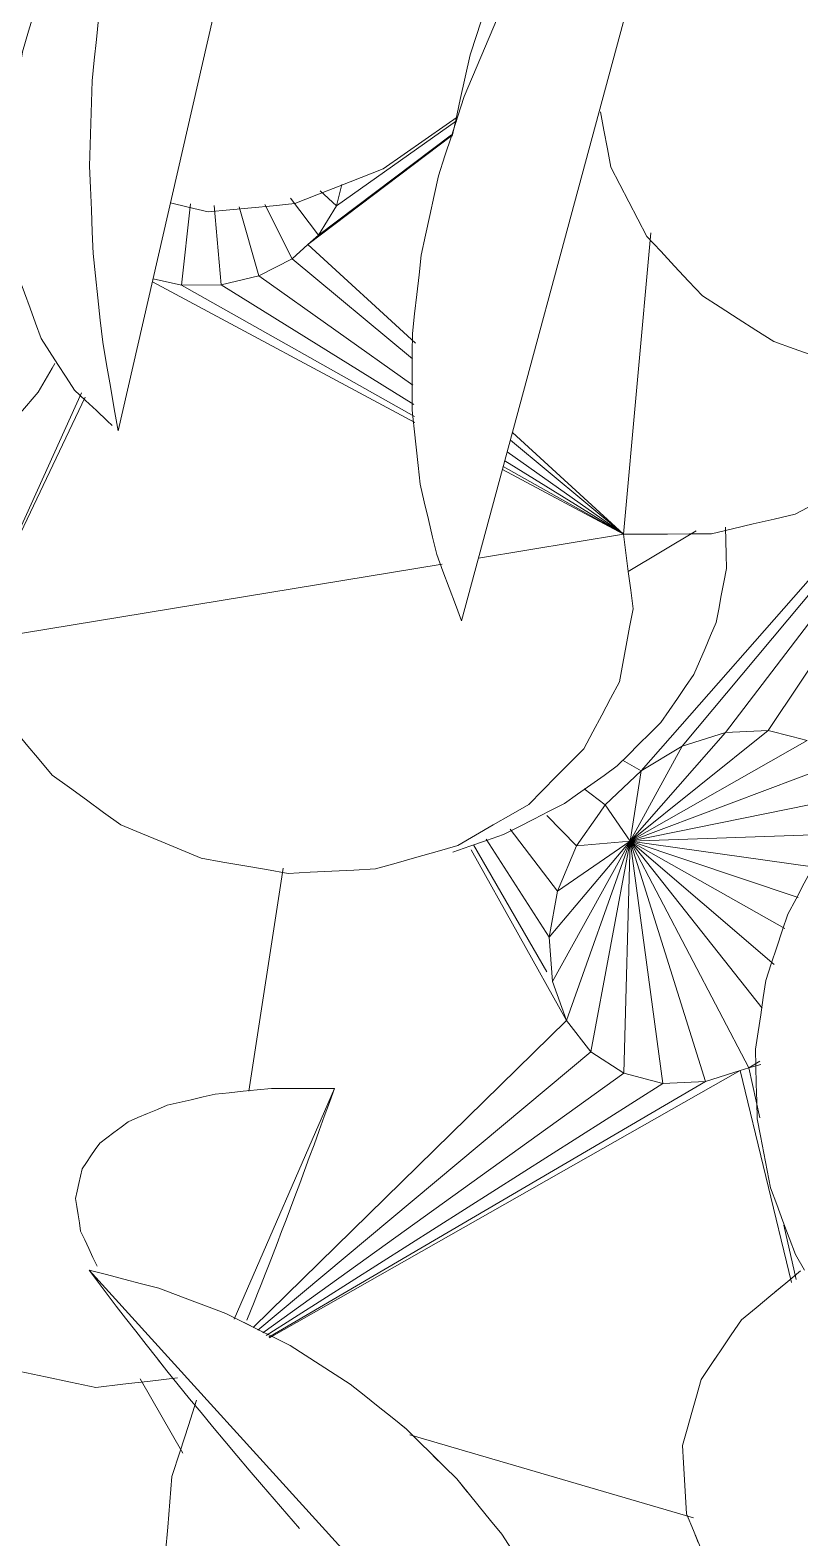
# Model space of a CAD drawing. Header units: metres. Extents: x -18.34 to -13.25, y -25.49 to -16.26.
# Drawn here: x -14.8278 to -14.7853, y -21.2682 to -21.1851 of the extents above; entities that cross this region are included whole.
import ezdxf

# ---------------------------------------------------------------- set-up
doc = ezdxf.new("R2010")
doc.units = ezdxf.units.M
doc.layers.add('Importações nas famílias', color=7, linetype='Continuous', lineweight=5)
doc.layers.add('Vegetação', color=7, linetype='Continuous', lineweight=5)

# ---------------------------------------------------------------- blocks, each defined once
blk = doc.blocks.new('Planta_pergolado_12200 - plantas pergolado_skp_Component_12-V1604-Pavimento 02 - Executivo')
at = {"layer": 'Importações nas famílias', "color": 9}
blk.add_line((0.095002, 0.252293), (0.09253, 0.249045), dxfattribs=at)
at = {"layer": 'Importações nas famílias', "color": 9, "flags": 128}
for points in [[(0.109183, 0.257234), (0.10958, 0.258068), (0.109976, 0.258902), (0.110373, 0.259735)], [(0.107256, 0.254281), (0.107738, 0.255019), (0.10822, 0.255758), (0.108702, 0.256496), (0.109183, 0.257234)], [(0.105032, 0.251779), (0.105588, 0.252405), (0.106144, 0.25303), (0.1067, 0.253656), (0.107256, 0.254281)], [(0.102565, 0.249787), (0.103182, 0.250285), (0.103799, 0.250783), (0.104415, 0.251281), (0.105032, 0.251779)], [(0.099911, 0.248351), (0.100574, 0.24871), (0.101238, 0.249069), (0.101901, 0.249428), (0.102565, 0.249787)], [(0.097133, 0.247505), (0.097827, 0.247716), (0.098522, 0.247928), (0.099216, 0.248139), (0.099911, 0.248351)], [(0.092187, 0.247551), (0.092881, 0.247458), (0.093589, 0.247363), (0.094296, 0.247269)], [(0.094296, 0.247269), (0.095005, 0.247328), (0.095714, 0.247387), (0.096423, 0.247446), (0.097133, 0.247505)]]:
    blk.add_lwpolyline(points, dxfattribs=at)
blk = doc.blocks.new('Planta_pergolado_12200 - plantas pergolado_skp_Component_16-V3564-Pavimento 02 - Executivo')
blk.add_blockref('Planta_pergolado_12200 - plantas pergolado_skp_Component_12-V1604-Pavimento 02 - Executivo', (0, 0))
blk = doc.blocks.new('Planta_pergolado_12200 - plantas pergolado_skp_Component_12-V2638-Pavimento 02 - Executivo')
at = {"layer": 'Importações nas famílias', "color": 9}
blk.add_line((0.133833, 0.276069), (0.161211, 0.245182), dxfattribs=at)
at = {"layer": 'Importações nas famílias', "color": 9, "flags": 128}
for points in [[(0.136093, 0.273944), (0.135528, 0.274475), (0.134963, 0.275006), (0.134398, 0.275538), (0.133833, 0.276069)], [(0.133833, 0.276069), (0.133968, 0.275151), (0.134103, 0.274234), (0.134239, 0.273316), (0.134374, 0.272398)], [(0.138559, 0.271524), (0.137942, 0.272129), (0.137326, 0.272734), (0.13671, 0.273339), (0.136093, 0.273944)], [(0.134374, 0.272398), (0.134604, 0.271501), (0.134834, 0.270604), (0.135064, 0.269706), (0.135294, 0.268809)], [(0.141171, 0.268867), (0.140518, 0.269532), (0.139865, 0.270196), (0.139212, 0.27086), (0.138559, 0.271524)], [(0.135294, 0.268809), (0.135616, 0.267942), (0.135938, 0.267075), (0.13626, 0.266208), (0.136582, 0.265341)], [(0.14387, 0.266036), (0.143195, 0.266744), (0.142521, 0.267451), (0.141846, 0.268159), (0.141171, 0.268867)], [(0.145911, 0.26383), (0.145231, 0.264565), (0.14455, 0.265301), (0.14387, 0.266036)], [(0.136582, 0.265341), (0.136993, 0.264514), (0.137403, 0.263687), (0.137814, 0.26286), (0.138224, 0.262033)], [(0.149271, 0.260115), (0.148601, 0.26086), (0.147931, 0.261605), (0.147261, 0.26235)], [(0.138224, 0.262033), (0.138719, 0.261255), (0.139214, 0.260477), (0.139708, 0.259699), (0.140203, 0.258922)], [(0.151847, 0.257166), (0.151203, 0.257903), (0.150559, 0.258641), (0.149915, 0.259378), (0.149271, 0.260115)], [(0.140203, 0.258922), (0.140776, 0.258201), (0.141349, 0.257481), (0.141922, 0.256761), (0.142495, 0.256041)], [(0.154258, 0.254316), (0.153656, 0.255029), (0.153053, 0.255741), (0.15245, 0.256454), (0.151847, 0.257166)], [(0.142495, 0.256041), (0.143141, 0.255387), (0.143786, 0.254732), (0.144431, 0.254078), (0.145076, 0.253424)], [(0.156449, 0.251633), (0.155901, 0.252303), (0.155354, 0.252974), (0.154806, 0.253645), (0.154258, 0.254316)], [(0.145076, 0.253424), (0.145786, 0.252842), (0.146497, 0.252261), (0.147207, 0.25168), (0.147917, 0.251099)], [(0.158366, 0.249178), (0.157887, 0.249792), (0.157407, 0.250406), (0.156928, 0.251019), (0.156449, 0.251633)], [(0.147917, 0.251099), (0.148684, 0.250597), (0.149452, 0.250095), (0.150219, 0.249593), (0.150986, 0.249091)], [(0.150986, 0.249091), (0.151802, 0.248675), (0.152618, 0.248258), (0.153433, 0.247841), (0.154249, 0.247425)], [(0.159966, 0.247011), (0.159566, 0.247553), (0.159166, 0.248095), (0.158766, 0.248637), (0.158366, 0.249178)], [(0.154249, 0.247425), (0.155105, 0.247098), (0.15596, 0.246771), (0.156815, 0.246444), (0.15767, 0.246117)], [(0.161211, 0.245182), (0.1609, 0.245639), (0.160589, 0.246097), (0.160278, 0.246554), (0.159966, 0.247011)], [(0.15767, 0.246117), (0.158556, 0.245883), (0.159441, 0.245649), (0.160326, 0.245416), (0.161211, 0.245182)]]:
    blk.add_lwpolyline(points, dxfattribs=at)
blk = doc.blocks.new('Planta_pergolado_12200 - plantas pergolado_skp_Component_12-V1620-Pavimento 02 - Executivo')
at = {"layer": 'Importações nas famílias', "color": 9}
blk.add_line((0.119813, 0.239573), (0.155026, 0.233805), dxfattribs=at)
at = {"layer": 'Importações nas famílias', "color": 9, "flags": 128}
for points in [[(0.120571, 0.239679), (0.120381, 0.239652), (0.120192, 0.239626), (0.120002, 0.239599), (0.119813, 0.239573)], [(0.119813, 0.239573), (0.120367, 0.238967), (0.120921, 0.238361), (0.121476, 0.237755), (0.12203, 0.237149)], [(0.12191, 0.239656), (0.121575, 0.239662), (0.121241, 0.239668), (0.120906, 0.239673), (0.120571, 0.239679)], [(0.1238, 0.239505), (0.123327, 0.239543), (0.122855, 0.239581), (0.122383, 0.239618), (0.12191, 0.239656)], [(0.126194, 0.239228), (0.125596, 0.239297), (0.124997, 0.239366), (0.124398, 0.239436), (0.1238, 0.239505)], [(0.129038, 0.238833), (0.128327, 0.238932), (0.127616, 0.23903), (0.126905, 0.239129), (0.126194, 0.239228)], [(0.132265, 0.238328), (0.131458, 0.238454), (0.130652, 0.23858), (0.129845, 0.238707), (0.129038, 0.238833)], [(0.135798, 0.237726), (0.134915, 0.237876), (0.134032, 0.238027), (0.133148, 0.238177), (0.132265, 0.238328)], [(0.139555, 0.23704), (0.138616, 0.237211), (0.137677, 0.237383), (0.136738, 0.237554), (0.135798, 0.237726)], [(0.12203, 0.237149), (0.122643, 0.23662), (0.123256, 0.23609), (0.123868, 0.23556), (0.124481, 0.23503)], [(0.143449, 0.236287), (0.142475, 0.236475), (0.141502, 0.236663), (0.140529, 0.236852), (0.139555, 0.23704)], [(0.147386, 0.235484), (0.146402, 0.235685), (0.145417, 0.235885), (0.144433, 0.236086), (0.143449, 0.236287)], [(0.124481, 0.23503), (0.125146, 0.234582), (0.125811, 0.234134), (0.126475, 0.233686), (0.12714, 0.233239)], [(0.151276, 0.23465), (0.150303, 0.234859), (0.149331, 0.235067), (0.148358, 0.235276), (0.147386, 0.235484)], [(0.155026, 0.233805), (0.154088, 0.234017), (0.153151, 0.234228), (0.152213, 0.234439), (0.151276, 0.23465)], [(0.151993, 0.232242), (0.152751, 0.232633), (0.153509, 0.233024), (0.154268, 0.233415), (0.155026, 0.233805)], [(0.12714, 0.233239), (0.127849, 0.232878), (0.128558, 0.232516), (0.129267, 0.232155), (0.129976, 0.231794)], [(0.129976, 0.231794), (0.130721, 0.231524), (0.131467, 0.231254), (0.132212, 0.230984), (0.132958, 0.230714)], [(0.148861, 0.231037), (0.149644, 0.231338), (0.150427, 0.23164), (0.15121, 0.231941), (0.151993, 0.232242)], [(0.145666, 0.230204), (0.146465, 0.230413), (0.147264, 0.230621), (0.148063, 0.230829), (0.148861, 0.231037)], [(0.132958, 0.230714), (0.133732, 0.230538), (0.134505, 0.230361), (0.135279, 0.230185), (0.136053, 0.230009)], [(0.136053, 0.230009), (0.136846, 0.229929), (0.137639, 0.229848), (0.138432, 0.229768), (0.139226, 0.229687)], [(0.139226, 0.229687), (0.14003, 0.229704), (0.140834, 0.22972), (0.141638, 0.229736), (0.142442, 0.229753)], [(0.142442, 0.229753), (0.143248, 0.229866), (0.144054, 0.229979), (0.14486, 0.230091), (0.145666, 0.230204)]]:
    blk.add_lwpolyline(points, dxfattribs=at)
blk = doc.blocks.new('Planta_pergolado_12200 - plantas pergolado_skp_Component_17-V3570-Pavimento 02 - Executivo')
at = {"layer": 'Importações nas famílias', "color": 9, "flags": 128}
for points in [[(0.13603, 0.24406), (0.136904, 0.244208), (0.137779, 0.244355), (0.138653, 0.244502), (0.139528, 0.244649)], [(0.139528, 0.244649), (0.140397, 0.244499), (0.141266, 0.244349), (0.142136, 0.244199), (0.143005, 0.244049)], [(0.13275, 0.242323), (0.13357, 0.242758), (0.13439, 0.243192), (0.13521, 0.243626), (0.13603, 0.24406)], [(0.143005, 0.244049), (0.14381, 0.243612), (0.144615, 0.243175), (0.145419, 0.242738), (0.146224, 0.242301)], [(0.129911, 0.239556), (0.13062, 0.240248), (0.13133, 0.24094), (0.13204, 0.241631), (0.13275, 0.242323)]]:
    blk.add_lwpolyline(points, dxfattribs=at)
blk = doc.blocks.new('Planta_pergolado_12200 - plantas pergolado_skp_Component_16-V3571-Pavimento 02 - Executivo')
for name in ['Planta_pergolado_12200 - plantas pergolado_skp_Component_12-V2638-Pavimento 02 - Executivo', 'Planta_pergolado_12200 - plantas pergolado_skp_Component_17-V3570-Pavimento 02 - Executivo', 'Planta_pergolado_12200 - plantas pergolado_skp_Component_12-V1620-Pavimento 02 - Executivo']:
    blk.add_blockref(name, (0, 0))
blk = doc.blocks.new('Planta_pergolado_12200 - plantas pergolado_skp_Component_12-V3574-Pavimento 02 - Executivo')
at = {"layer": 'Importações nas famílias', "color": 9}
for p, q in [((0.137942, 0.272129), (0.137326, 0.272734)), ((0.138559, 0.271524), (0.137986, 0.272086)), ((0.14455, 0.265301), (0.14387, 0.266036)), ((0.136582, 0.265341), (0.136993, 0.264514)), ((0.140042, 0.259175), (0.140203, 0.258922)), ((0.142495, 0.256041), (0.143094, 0.255434)), ((0.145076, 0.253424), (0.145786, 0.252842)), ((0.147917, 0.251099), (0.148516, 0.250707)), ((0.148684, 0.250597), (0.149432, 0.250108)), ((0.160278, 0.246554), (0.159966, 0.247011))]:
    blk.add_line(p, q, dxfattribs=at)
at = {"layer": 'Importações nas famílias', "color": 9, "flags": 128}
for points in [[(0.141171, 0.268867), (0.140518, 0.269532), (0.139865, 0.270196), (0.139212, 0.27086), (0.138559, 0.271524)], [(0.14387, 0.266036), (0.143195, 0.266744), (0.142521, 0.267451), (0.141846, 0.268159), (0.141171, 0.268867)], [(0.135662, 0.267818), (0.135938, 0.267075), (0.13626, 0.266208), (0.136582, 0.265341)], [(0.137403, 0.263687), (0.137814, 0.26286), (0.138224, 0.262033)], [(0.138224, 0.262033), (0.138719, 0.261255), (0.139214, 0.260477), (0.139708, 0.259699)], [(0.140203, 0.258922), (0.140776, 0.258201), (0.141349, 0.257481)], [(0.141435, 0.257373), (0.141922, 0.256761), (0.142495, 0.256041)], [(0.143786, 0.254732), (0.144431, 0.254078), (0.145076, 0.253424)], [(0.156449, 0.251633), (0.155901, 0.252303), (0.155354, 0.252974)], [(0.146497, 0.252261), (0.147207, 0.25168), (0.147917, 0.251099)], [(0.158366, 0.249178), (0.157887, 0.249792), (0.157407, 0.250406), (0.156928, 0.251019), (0.156449, 0.251633)], [(0.149452, 0.250095), (0.150219, 0.249593), (0.150986, 0.249091)], [(0.150986, 0.249091), (0.151802, 0.248675), (0.152618, 0.248258), (0.153433, 0.247841), (0.154249, 0.247425)], [(0.159966, 0.247011), (0.159566, 0.247553), (0.159166, 0.248095), (0.158766, 0.248637), (0.158366, 0.249178)], [(0.154249, 0.247425), (0.155105, 0.247098), (0.15596, 0.246771)], [(0.155984, 0.246761), (0.156815, 0.246444), (0.15767, 0.246117)], [(0.15767, 0.246117), (0.158556, 0.245883), (0.159325, 0.24568)]]:
    blk.add_lwpolyline(points, dxfattribs=at)
blk = doc.blocks.new('Planta_pergolado_12200 - plantas pergolado_skp_Component_17-V3576-Pavimento 02 - Executivo')
at = {"layer": 'Importações nas famílias', "color": 9, "flags": 128}
for points in [[(0.13603, 0.24406), (0.136904, 0.244208), (0.137779, 0.244355), (0.138653, 0.244502), (0.139528, 0.244649)], [(0.139528, 0.244649), (0.140397, 0.244499), (0.141266, 0.244349), (0.142136, 0.244199), (0.143005, 0.244049)], [(0.134875, 0.243449), (0.13521, 0.243626), (0.13603, 0.24406)], [(0.143005, 0.244049), (0.14381, 0.243612), (0.144399, 0.243292)], [(0.13275, 0.242323), (0.13357, 0.242758), (0.13439, 0.243192)], [(0.13133, 0.24094), (0.13204, 0.241631), (0.13275, 0.242323)], [(0.129911, 0.239556), (0.13062, 0.240248), (0.131123, 0.240737)]]:
    blk.add_lwpolyline(points, dxfattribs=at)
blk = doc.blocks.new('Planta_pergolado_12200 - plantas pergolado_skp_Component_16-V3577-Pavimento 02 - Executivo')
for name in ['Planta_pergolado_12200 - plantas pergolado_skp_Component_12-V3574-Pavimento 02 - Executivo', 'Planta_pergolado_12200 - plantas pergolado_skp_Component_17-V3576-Pavimento 02 - Executivo']:
    blk.add_blockref(name, (0, 0))
blk = doc.blocks.new('Planta_pergolado_12200 - plantas pergolado_skp_-V3610-Pavimento 02 - Executivo')
for name in ['Planta_pergolado_12200 - plantas pergolado_skp_Component_16-V3571-Pavimento 02 - Executivo', 'Planta_pergolado_12200 - plantas pergolado_skp_Component_16-V3577-Pavimento 02 - Executivo', 'Planta_pergolado_12200 - plantas pergolado_skp_Component_16-V3564-Pavimento 02 - Executivo']:
    blk.add_blockref(name, (0, 0))
blk = doc.blocks.new('Planta_pergolado_12200 - plantas pergolado_skp_-V3781-Pavimento 02 - Executivo')
at = {"rotation": 89.9999999999999}
blk.add_blockref('Planta_pergolado_12200 - plantas pergolado_skp_-V3610-Pavimento 02 - Executivo', (0.52797, 0.01573), dxfattribs=at)
blk = doc.blocks.new('Planta_pergolado_12200 - plantas pergolado_skp_Component_12-V1876-Pavimento 02 - Executivo')
at = {"layer": 'Importações nas famílias', "color": 9}
for p, q in [((-0.258222, -0.037104), (-0.237944, -0.046629)), ((-0.260112, -0.048027), (-0.260978, -0.047532))]:
    blk.add_line(p, q, dxfattribs=at)
at = {"layer": 'Importações nas famílias', "color": 9, "flags": 128}
for points in [[(-0.25811, -0.039166), (-0.257259, -0.039551), (-0.256408, -0.039936)], [(-0.256408, -0.039936), (-0.255519, -0.04031), (-0.25463, -0.040684), (-0.253742, -0.041058), (-0.252853, -0.041431)], [(-0.252853, -0.041431), (-0.251937, -0.041789), (-0.25102, -0.042147), (-0.250104, -0.042505), (-0.249188, -0.042863)], [(-0.249188, -0.042863), (-0.248255, -0.043202), (-0.247321, -0.04354), (-0.246387, -0.043879), (-0.245454, -0.044217)], [(-0.245454, -0.044217), (-0.244513, -0.044532), (-0.243573, -0.044847), (-0.242632, -0.045162), (-0.241692, -0.045477)], [(-0.241692, -0.045477), (-0.240755, -0.045765), (-0.239818, -0.046053), (-0.238881, -0.046341), (-0.237944, -0.046629)], [(-0.237944, -0.046629), (-0.238798, -0.047085), (-0.239652, -0.047541), (-0.240506, -0.047997), (-0.24136, -0.048452)], [(-0.256435, -0.049403), (-0.257354, -0.049059), (-0.258273, -0.048715), (-0.259193, -0.048371), (-0.260112, -0.048027)], [(-0.24136, -0.048452), (-0.242272, -0.048755), (-0.243183, -0.049057), (-0.244094, -0.04936), (-0.245005, -0.049662)], [(-0.252631, -0.050143), (-0.253582, -0.049958), (-0.254533, -0.049773), (-0.255484, -0.049588), (-0.256435, -0.049403)], [(-0.245005, -0.049662), (-0.245951, -0.049804), (-0.246898, -0.049946), (-0.247845, -0.050088), (-0.248791, -0.05023)], [(-0.248791, -0.05023), (-0.249751, -0.050208), (-0.250711, -0.050186), (-0.251671, -0.050165), (-0.252631, -0.050143)]]:
    blk.add_lwpolyline(points, dxfattribs=at)
blk = doc.blocks.new('Planta_pergolado_12200 - plantas pergolado_skp_Component_12-V3785-Pavimento 02 - Executivo')
at = {"layer": 'Importações nas famílias', "color": 9}
blk.add_line((-0.263677, 0.078985), (-0.250966, 0.073451), dxfattribs=at)
at = {"layer": 'Importações nas famílias', "color": 9, "flags": 128}
for points in [[(-0.258826, 0.08745), (-0.259308, 0.087224), (-0.25979, 0.086998), (-0.260272, 0.086772), (-0.260754, 0.086546)], [(-0.257026, 0.087729), (-0.257476, 0.087659), (-0.257926, 0.087589), (-0.258376, 0.08752), (-0.258826, 0.08745)], [(-0.255397, 0.087376), (-0.255804, 0.087465), (-0.256211, 0.087553), (-0.256618, 0.087641), (-0.257026, 0.087729)], [(-0.253976, 0.086401), (-0.254331, 0.086645), (-0.254686, 0.086889), (-0.255041, 0.087133), (-0.255397, 0.087376)], [(-0.252799, 0.084825), (-0.253093, 0.085219), (-0.253388, 0.085613), (-0.253682, 0.086007), (-0.253976, 0.086401)], [(-0.251891, 0.082686), (-0.252118, 0.083221), (-0.252345, 0.083756), (-0.252572, 0.084291), (-0.252799, 0.084825)], [(-0.251275, 0.080034), (-0.251429, 0.080697), (-0.251583, 0.08136), (-0.251737, 0.082023), (-0.251891, 0.082686)], [(-0.250964, 0.076931), (-0.251042, 0.077707), (-0.251119, 0.078483), (-0.251197, 0.079259), (-0.251275, 0.080034)], [(-0.263726, 0.078278), (-0.263239, 0.078082), (-0.262751, 0.077886), (-0.262264, 0.07769), (-0.261777, 0.077494)], [(-0.261777, 0.077494), (-0.261208, 0.077273), (-0.260639, 0.077051), (-0.26007, 0.07683), (-0.2595, 0.076609)], [(-0.2595, 0.076609), (-0.258855, 0.076365), (-0.25821, 0.076121), (-0.257565, 0.075877), (-0.25692, 0.075633)], [(-0.250966, 0.073451), (-0.250966, 0.074321), (-0.250965, 0.075191), (-0.250964, 0.076061), (-0.250964, 0.076931)], [(-0.25692, 0.075633), (-0.256206, 0.075368), (-0.255492, 0.075104), (-0.254778, 0.07484), (-0.254065, 0.074576)], [(-0.254065, 0.074576), (-0.25329, 0.074295), (-0.252515, 0.074013), (-0.251741, 0.073732), (-0.250966, 0.073451)]]:
    blk.add_lwpolyline(points, dxfattribs=at)
blk = doc.blocks.new('Planta_pergolado_12200 - plantas pergolado_skp_Component_17-V3787-Pavimento 02 - Executivo')
at = {"layer": 'Importações nas famílias', "color": 9}
for p, q in [((-0.226355, 0.093629), (-0.222066, 0.06752)), ((-0.212866, 0.087198), (-0.226355, 0.093629)), ((-0.226355, 0.093629), (-0.212619, 0.087405)), ((-0.214254, 0.069021), (-0.206504, 0.083492)), ((-0.206686, 0.081887), (-0.206342, 0.083454)), ((-0.213925, 0.069038), (-0.206686, 0.081887)), ((-0.202206, 0.081394), (-0.206686, 0.081887)), ((-0.206675, 0.079702), (-0.206686, 0.081887)), ((-0.20229, 0.08008), (-0.206675, 0.079702)), ((-0.206675, 0.079702), (-0.213258, 0.069072)), ((-0.206183, 0.077623), (-0.206675, 0.079702)), ((-0.202378, 0.07871), (-0.206183, 0.077623)), ((-0.206183, 0.077623), (-0.212196, 0.069127)), ((-0.205246, 0.075791), (-0.206183, 0.077623)), ((-0.202243, 0.0773), (-0.205246, 0.075791)), ((-0.205246, 0.075791), (-0.210751, 0.069157)), ((-0.204455, 0.074916), (-0.205246, 0.075791)), ((-0.203926, 0.074331), (-0.201893, 0.075868)), ((-0.204455, 0.074916), (-0.209893, 0.068986)), ((-0.203926, 0.074331), (-0.204455, 0.074916)), ((-0.198467, 0.067005), (-0.204455, 0.074916)), ((-0.202313, 0.073343), (-0.203926, 0.074331)), ((-0.198413, 0.067005), (-0.203926, 0.074331)), ((-0.201492, 0.074232), (-0.202313, 0.073343)), ((-0.201133, 0.073047), (-0.202313, 0.073343)), ((-0.19764, 0.066723), (-0.202313, 0.073343)), ((-0.221736, 0.065505), (-0.220421, 0.057505)), ((-0.220421, 0.057505), (-0.216844, 0.064184)), ((-0.220421, 0.057505), (-0.216683, 0.064141)), ((-0.216365, 0.064055), (-0.220421, 0.057505)), ((-0.215879, 0.063923), (-0.220421, 0.057505)), ((-0.215239, 0.06375), (-0.220421, 0.057505)), ((-0.214802, 0.063633), (-0.220421, 0.057505)), ((-0.203798, 0.056007), (-0.220421, 0.057505))]:
    blk.add_line(p, q, dxfattribs=at)
at = {"layer": 'Importações nas famílias', "color": 9, "flags": 128}
for points in [[(-0.233698, 0.089016), (-0.232839, 0.089732), (-0.231979, 0.090447), (-0.23112, 0.091163), (-0.230261, 0.091879)], [(-0.236432, 0.085238), (-0.235749, 0.086182), (-0.235065, 0.087127), (-0.234381, 0.088072), (-0.233698, 0.089016)], [(-0.238278, 0.0808), (-0.237817, 0.081909), (-0.237355, 0.083019), (-0.236894, 0.084128), (-0.236432, 0.085238)], [(-0.239109, 0.076005), (-0.238901, 0.077204), (-0.238693, 0.078403), (-0.238486, 0.079601), (-0.238278, 0.0808)], [(-0.238868, 0.071181), (-0.238928, 0.072387), (-0.238989, 0.073593), (-0.239049, 0.074799), (-0.239109, 0.076005)], [(-0.237573, 0.066656), (-0.237897, 0.067787), (-0.238221, 0.068918), (-0.238544, 0.07005), (-0.238868, 0.071181)], [(-0.235311, 0.062738), (-0.235876, 0.063717), (-0.236442, 0.064697), (-0.237007, 0.065676), (-0.237573, 0.066656)], [(-0.232236, 0.059694), (-0.233005, 0.060455), (-0.233774, 0.061216), (-0.234542, 0.061977), (-0.235311, 0.062738)], [(-0.228559, 0.057732), (-0.229478, 0.058223), (-0.230398, 0.058713), (-0.231317, 0.059204), (-0.232236, 0.059694)], [(-0.224529, 0.056986), (-0.225536, 0.057172), (-0.226544, 0.057359), (-0.227551, 0.057546), (-0.228559, 0.057732)], [(-0.220421, 0.057505), (-0.221448, 0.057375), (-0.222475, 0.057246), (-0.223502, 0.057116), (-0.224529, 0.056986)], [(-0.220396, 0.052661), (-0.220403, 0.053872), (-0.220409, 0.055083), (-0.220415, 0.056294), (-0.220421, 0.057505)], [(-0.219307, 0.04805), (-0.219579, 0.049203), (-0.219852, 0.050355), (-0.220124, 0.051508), (-0.220396, 0.052661)], [(-0.217228, 0.043987), (-0.217748, 0.045003), (-0.218268, 0.046019), (-0.218787, 0.047034), (-0.219307, 0.04805)]]:
    blk.add_lwpolyline(points, dxfattribs=at)
blk = doc.blocks.new('Planta_pergolado_12200 - plantas pergolado_skp_Component_16-V3788-Pavimento 02 - Executivo')
for name in ['Planta_pergolado_12200 - plantas pergolado_skp_Component_17-V3787-Pavimento 02 - Executivo', 'Planta_pergolado_12200 - plantas pergolado_skp_Component_12-V3785-Pavimento 02 - Executivo']:
    blk.add_blockref(name, (0, 0))
at = {"extrusion": (0, 0, -1), "zscale": -1, "rotation": 180}
blk.add_blockref('Planta_pergolado_12200 - plantas pergolado_skp_Component_12-V1876-Pavimento 02 - Executivo', (0, 0), dxfattribs=at)
blk = doc.blocks.new('Planta_pergolado_12200 - plantas pergolado_skp_Component_17-V3799-Pavimento 02 - Executivo')
at = {"layer": 'Importações nas famílias', "color": 9, "flags": 128}
for points in [[(-0.204003, 0.056227), (-0.20305, 0.056722), (-0.202098, 0.057218), (-0.201145, 0.057713), (-0.200193, 0.058209)], [(-0.200193, 0.058209), (-0.199172, 0.0584), (-0.198151, 0.058592), (-0.197131, 0.058784)], [(-0.20728, 0.053163), (-0.20646, 0.053929), (-0.205641, 0.054695), (-0.204822, 0.055461), (-0.204003, 0.056227)], [(-0.209801, 0.049228), (-0.209171, 0.050212), (-0.20854, 0.051196), (-0.20791, 0.052179), (-0.20728, 0.053163)], [(-0.211394, 0.044688), (-0.210996, 0.045823), (-0.210598, 0.046958), (-0.210199, 0.048093), (-0.209801, 0.049228)]]:
    blk.add_lwpolyline(points, dxfattribs=at)
blk = doc.blocks.new('Planta_pergolado_12200 - plantas pergolado_skp_Component_16-V3800-Pavimento 02 - Executivo')
blk.add_blockref('Planta_pergolado_12200 - plantas pergolado_skp_Component_17-V3799-Pavimento 02 - Executivo', (0, 0))
blk = doc.blocks.new('Planta_pergolado_12200 - plantas pergolado_skp_Component_17-V3829-Pavimento 02 - Executivo')
at = {"layer": 'Importações nas famílias', "color": 9}
for p, q in [((-0.251105, 0.078181), (-0.238824, 0.076278)), ((-0.250126, 0.0575), (-0.264439, 0.077408)), ((-0.248943, 0.05931), (-0.264285, 0.077671)), ((-0.247215, 0.060652), (-0.264132, 0.077942)), ((-0.249973, 0.05108), (-0.264708, 0.077032)), ((-0.25058, 0.052991), (-0.264674, 0.07708)), ((-0.250685, 0.055344), (-0.26458, 0.077211)), ((-0.270052, 0.069288), (-0.274634, 0.053657)), ((-0.237813, 0.065912), (-0.247215, 0.060652)), ((-0.244539, 0.061736), (-0.237533, 0.065793)), ((-0.242628, 0.061602), (-0.23723, 0.065079)), ((-0.236675, 0.063771), (-0.240081, 0.061147)), ((-0.242628, 0.061602), (-0.245061, 0.061434)), ((-0.240081, 0.061147), (-0.242628, 0.061602)), ((-0.237339, 0.05715), (-0.242628, 0.061602)), ((-0.235923, 0.061736), (-0.237593, 0.060097)), ((-0.245061, 0.061434), (-0.247215, 0.060652)), ((-0.237339, 0.05715), (-0.245061, 0.061434)), ((-0.237593, 0.060097), (-0.240081, 0.061147)), ((-0.237339, 0.05715), (-0.240081, 0.061147)), ((-0.248943, 0.05931), (-0.247215, 0.060652)), ((-0.237339, 0.05715), (-0.247215, 0.060652)), ((-0.235789, 0.058842), (-0.237593, 0.060097)), ((-0.237339, 0.05715), (-0.237593, 0.060097)), ((-0.250126, 0.0575), (-0.248943, 0.05931)), ((-0.237339, 0.05715), (-0.248943, 0.05931)), ((-0.235335, 0.058526), (-0.234446, 0.059682)), ((-0.235335, 0.058526), (-0.237339, 0.05715)), ((-0.235789, 0.058842), (-0.235335, 0.058526)), ((-0.235335, 0.058526), (-0.23346, 0.056539)), ((-0.250685, 0.055344), (-0.250126, 0.0575)), ((-0.237339, 0.05715), (-0.250126, 0.0575)), ((-0.23346, 0.056539), (-0.232875, 0.057561)), ((-0.237339, 0.05715), (-0.250685, 0.055344)), ((-0.237339, 0.05715), (-0.25058, 0.052991)), ((-0.237339, 0.05715), (-0.24982, 0.050599)), ((-0.237339, 0.05715), (-0.246533, 0.049859)), ((-0.237339, 0.05715), (-0.244132, 0.04921)), ((-0.237339, 0.05715), (-0.242156, 0.048616)), ((-0.237339, 0.05715), (-0.240444, 0.047881)), ((-0.238753, 0.047085), (-0.237339, 0.05715)), ((-0.237339, 0.05715), (-0.231336, 0.051881)), ((-0.231232, 0.049528), (-0.237339, 0.05715)), ((-0.237339, 0.05715), (-0.236855, 0.043439)), ((-0.237339, 0.05715), (-0.23179, 0.047373)), ((-0.232974, 0.045562), (-0.237339, 0.05715)), ((-0.237339, 0.05715), (-0.232096, 0.054273)), ((-0.237339, 0.05715), (-0.23346, 0.056539)), ((-0.234701, 0.04422), (-0.237339, 0.05715)), ((-0.23346, 0.056539), (-0.232096, 0.054273)), ((-0.23346, 0.056539), (-0.21324, 0.038761)), ((-0.25058, 0.052991), (-0.250685, 0.055344)), ((-0.232096, 0.054273), (-0.231336, 0.051881)), ((-0.213445, 0.038681), (-0.232096, 0.054273)), ((-0.249973, 0.05108), (-0.25058, 0.052991)), ((-0.231336, 0.051881), (-0.231232, 0.049528)), ((-0.213828, 0.03853), (-0.231336, 0.051881)), ((-0.261665, 0.048253), (-0.249973, 0.05108)), ((-0.24982, 0.050599), (-0.249973, 0.05108)), ((-0.24982, 0.050599), (-0.252578, 0.049984)), ((-0.249459, 0.049998), (-0.24982, 0.050599)), ((-0.249646, 0.049932), (-0.24982, 0.050599)), ((-0.231232, 0.049528), (-0.231567, 0.048236)), ((-0.214424, 0.038314), (-0.231232, 0.049528)), ((-0.258502, 0.048663), (-0.261502, 0.047994)), ((-0.231567, 0.048236), (-0.23179, 0.047373))]:
    blk.add_line(p, q, dxfattribs=at)
at = {"layer": 'Importações nas famílias', "color": 9, "flags": 128}
for points in [[(-0.267442, 0.086619), (-0.267148, 0.088005), (-0.266854, 0.089391), (-0.26656, 0.090778), (-0.266266, 0.092164)], [(-0.266912, 0.082107), (-0.267089, 0.083611), (-0.267266, 0.085115), (-0.267442, 0.086619)], [(-0.277944, 0.082878), (-0.276546, 0.082763), (-0.275148, 0.082648), (-0.273749, 0.082533), (-0.272351, 0.082418)], [(-0.272351, 0.082418), (-0.270947, 0.081964), (-0.269543, 0.08151), (-0.268139, 0.081057)]]:
    blk.add_lwpolyline(points, dxfattribs=at)
blk = doc.blocks.new('Planta_pergolado_12200 - plantas pergolado_skp_Component_16-V3830-Pavimento 02 - Executivo')
blk.add_blockref('Planta_pergolado_12200 - plantas pergolado_skp_Component_17-V3829-Pavimento 02 - Executivo', (0, 0))
blk = doc.blocks.new('Planta_pergolado_12200 - plantas pergolado_skp_-V3838-Pavimento 02 - Executivo')
blk.add_blockref('Planta_pergolado_12200 - plantas pergolado_skp_Component_16-V3830-Pavimento 02 - Executivo', (0, 0))
blk = doc.blocks.new('Planta_pergolado_12200 - plantas pergolado_skp_-V3839-Pavimento 02 - Executivo')
for name in ['Planta_pergolado_12200 - plantas pergolado_skp_Component_16-V3788-Pavimento 02 - Executivo', 'Planta_pergolado_12200 - plantas pergolado_skp_-V3838-Pavimento 02 - Executivo', 'Planta_pergolado_12200 - plantas pergolado_skp_Component_16-V3800-Pavimento 02 - Executivo']:
    blk.add_blockref(name, (0, 0))
blk = doc.blocks.new('Planta_pergolado_12200 - plantas pergolado_skp_-V4061-Pavimento 02 - Executivo')
blk.add_blockref('Planta_pergolado_12200 - plantas pergolado_skp_-V3839-Pavimento 02 - Executivo', (0, 0))
blk = doc.blocks.new('Planta_pergolado_12200 - plantas pergolado_skp_Component_17-V4104-Pavimento 02 - Executivo')
at = {"layer": 'Importações nas famílias', "color": 9}
blk.add_line((-0.266972, 0.08416), (-0.271061, 0.081818), dxfattribs=at)
blk = doc.blocks.new('Planta_pergolado_12200 - plantas pergolado_skp_Component_16-V4105-Pavimento 02 - Executivo')
blk.add_blockref('Planta_pergolado_12200 - plantas pergolado_skp_Component_17-V4104-Pavimento 02 - Executivo', (0, 0))
blk = doc.blocks.new('Planta_pergolado_12200 - plantas pergolado_skp_-V4106-Pavimento 02 - Executivo')
blk.add_blockref('Planta_pergolado_12200 - plantas pergolado_skp_Component_16-V4105-Pavimento 02 - Executivo', (0, 0))
blk = doc.blocks.new('Planta_pergolado_12200 - plantas pergolado_skp_-V4107-Pavimento 02 - Executivo')
blk.add_blockref('Planta_pergolado_12200 - plantas pergolado_skp_-V4106-Pavimento 02 - Executivo', (0, 0))
blk = doc.blocks.new('Planta_pergolado_12200 - plantas pergolado_skp_Component_12-V4231-Pavimento 02 - Executivo')
at = {"layer": 'Importações nas famílias', "color": 9}
blk.add_line((-0.214726, 0.085381), (-0.167698, 0.074576), dxfattribs=at)
at = {"layer": 'Importações nas famílias', "color": 9, "flags": 128}
for points in [[(-0.202449, 0.091445), (-0.203403, 0.091298), (-0.204358, 0.091151), (-0.205312, 0.091004), (-0.206266, 0.090857)], [(-0.198274, 0.091378), (-0.199318, 0.091395), (-0.200361, 0.091412), (-0.201405, 0.091428), (-0.202449, 0.091445)], [(-0.206266, 0.090857), (-0.207108, 0.09055), (-0.207951, 0.090243), (-0.208793, 0.089936), (-0.209635, 0.089629)], [(-0.193838, 0.090659), (-0.194947, 0.090839), (-0.196056, 0.091019), (-0.197165, 0.091199), (-0.198274, 0.091378)], [(-0.189246, 0.089304), (-0.190394, 0.089643), (-0.191542, 0.089982), (-0.19269, 0.09032), (-0.193838, 0.090659)], [(-0.209635, 0.089629), (-0.210346, 0.089169), (-0.211056, 0.088709), (-0.211767, 0.088249), (-0.212478, 0.087789)], [(-0.184605, 0.087345), (-0.185765, 0.087835), (-0.186926, 0.088325), (-0.188086, 0.088815), (-0.189246, 0.089304)], [(-0.212478, 0.087789), (-0.21304, 0.087187), (-0.213602, 0.086585), (-0.214164, 0.085983), (-0.214424, 0.085704)], [(-0.180025, 0.084828), (-0.18117, 0.085458), (-0.182315, 0.086087), (-0.18346, 0.086716), (-0.184605, 0.087345)], [(-0.209833, 0.086235), (-0.208612, 0.086367), (-0.207391, 0.086498), (-0.206169, 0.08663), (-0.204948, 0.086762)], [(-0.204948, 0.086762), (-0.203743, 0.086811), (-0.202537, 0.086859), (-0.201332, 0.086908), (-0.200126, 0.086957)], [(-0.200126, 0.086957), (-0.198949, 0.086922), (-0.197773, 0.086886), (-0.196596, 0.086851), (-0.19542, 0.086816)], [(-0.19542, 0.086816), (-0.194286, 0.086698), (-0.193151, 0.086579), (-0.192017, 0.086461), (-0.190882, 0.086342)], [(-0.214726, 0.085381), (-0.213503, 0.085594), (-0.21228, 0.085808), (-0.211056, 0.086021), (-0.209833, 0.086235)], [(-0.190882, 0.086342), (-0.189803, 0.086142), (-0.188723, 0.085941), (-0.187643, 0.085741), (-0.186563, 0.08554)], [(-0.186563, 0.08554), (-0.18555, 0.08526), (-0.184537, 0.08498), (-0.183524, 0.0847), (-0.182511, 0.084419)], [(-0.175612, 0.081812), (-0.176715, 0.082566), (-0.177819, 0.08332), (-0.178922, 0.084074), (-0.180025, 0.084828)], [(-0.182511, 0.084419), (-0.181576, 0.084062), (-0.180641, 0.083705), (-0.179706, 0.083348), (-0.178771, 0.082991)], [(-0.178771, 0.082991), (-0.177924, 0.082562), (-0.177078, 0.082132), (-0.176231, 0.081702), (-0.175384, 0.081273)], [(-0.172506, 0.079229), (-0.173542, 0.08009), (-0.174577, 0.080951), (-0.175612, 0.081812)], [(-0.175384, 0.081273), (-0.174635, 0.080775), (-0.173886, 0.080277), (-0.173137, 0.07978), (-0.172388, 0.079282)], [(-0.172388, 0.079282), (-0.171746, 0.078722), (-0.171103, 0.078162), (-0.17046, 0.077602), (-0.169817, 0.077042)], [(-0.169817, 0.077042), (-0.169287, 0.076425), (-0.168758, 0.075809), (-0.168228, 0.075193), (-0.167698, 0.074576)]]:
    blk.add_lwpolyline(points, dxfattribs=at)
blk = doc.blocks.new('Planta_pergolado_12200 - plantas pergolado_skp_Component_12-V4232-Pavimento 02 - Executivo')
at = {"layer": 'Importações nas famílias', "color": 9}
blk.add_line((-0.225194, 0.06644), (-0.176043, 0.053162), dxfattribs=at)
at = {"layer": 'Importações nas famílias', "color": 9, "flags": 128}
for points in [[(-0.217658, 0.068725), (-0.216638, 0.068837), (-0.215619, 0.06895), (-0.2146, 0.069062), (-0.213581, 0.069175)], [(-0.213581, 0.069175), (-0.212525, 0.06917), (-0.211469, 0.069165), (-0.210414, 0.06916), (-0.209358, 0.069155)], [(-0.209358, 0.069155), (-0.208277, 0.069032), (-0.207197, 0.06891), (-0.206116, 0.068787), (-0.205036, 0.068664)], [(-0.221543, 0.06781), (-0.220572, 0.068039), (-0.219601, 0.068267), (-0.218629, 0.068496), (-0.217658, 0.068725)], [(-0.205036, 0.068664), (-0.203942, 0.068426), (-0.202849, 0.068187), (-0.201756, 0.067948), (-0.200662, 0.06771)], [(-0.225194, 0.06644), (-0.224282, 0.066782), (-0.223369, 0.067125), (-0.222456, 0.067467), (-0.221543, 0.06781)], [(-0.200662, 0.06771), (-0.199569, 0.067358), (-0.198475, 0.067005), (-0.197381, 0.066653), (-0.196287, 0.066301)], [(-0.193996, 0.065968), (-0.195225, 0.06624), (-0.196454, 0.066513), (-0.197683, 0.066786), (-0.198475, 0.066962)], [(-0.196287, 0.066301), (-0.195204, 0.065839), (-0.194122, 0.065378), (-0.19304, 0.064916), (-0.191957, 0.064454)], [(-0.189476, 0.06451), (-0.190606, 0.064874), (-0.191736, 0.065239), (-0.192866, 0.065603), (-0.193996, 0.065968)], [(-0.191957, 0.064454), (-0.190898, 0.063888), (-0.189839, 0.063322), (-0.188781, 0.062756), (-0.187722, 0.06219)], [(-0.185455, 0.062719), (-0.18646, 0.063167), (-0.187466, 0.063614), (-0.188471, 0.064062), (-0.189476, 0.06451)], [(-0.183838, 0.061736), (-0.184599, 0.062198), (-0.185455, 0.062719)], [(-0.187722, 0.06219), (-0.186698, 0.061525), (-0.185675, 0.060861), (-0.184651, 0.060197), (-0.183628, 0.059532)], [(-0.18203, 0.060637), (-0.182886, 0.061158), (-0.183742, 0.061678)], [(-0.179279, 0.058313), (-0.179966, 0.058894), (-0.180654, 0.059475), (-0.181342, 0.060056), (-0.18203, 0.060637)], [(-0.183628, 0.059532), (-0.182651, 0.058777), (-0.181674, 0.058022), (-0.180697, 0.057267), (-0.17972, 0.056512)], [(-0.177267, 0.055802), (-0.17777, 0.05643), (-0.178273, 0.057058), (-0.178776, 0.057686), (-0.179279, 0.058313)], [(-0.17972, 0.056512), (-0.178801, 0.055675), (-0.177882, 0.054837), (-0.176962, 0.054), (-0.176043, 0.053162)], [(-0.176349, 0.053822), (-0.176655, 0.054482), (-0.176961, 0.055142), (-0.177267, 0.055802)]]:
    blk.add_lwpolyline(points, dxfattribs=at)
blk = doc.blocks.new('Planta_pergolado_12200 - plantas pergolado_skp_Component_17-V4233-Pavimento 02 - Executivo')
at = {"layer": 'Importações nas famílias', "color": 9, "flags": 128}
for points in [[(-0.217129, 0.093713), (-0.215993, 0.092731), (-0.214856, 0.09175), (-0.213719, 0.090768), (-0.212582, 0.089786)], [(-0.212582, 0.089786), (-0.211258, 0.089027), (-0.211002, 0.088879)], [(-0.202156, 0.082493), (-0.202388, 0.08152), (-0.202648, 0.080426)], [(-0.202648, 0.080426), (-0.202535, 0.079229), (-0.202422, 0.078031), (-0.202309, 0.076834), (-0.202196, 0.075637)], [(-0.202196, 0.075637), (-0.201717, 0.074417), (-0.201239, 0.073198), (-0.20076, 0.071978), (-0.200281, 0.070759)], [(-0.200281, 0.070759), (-0.199469, 0.0696), (-0.198658, 0.068442), (-0.197846, 0.067284), (-0.197426, 0.066685)]]:
    blk.add_lwpolyline(points, dxfattribs=at)
blk = doc.blocks.new('Planta_pergolado_12200 - plantas pergolado_skp_Component_16-V4234-Pavimento 02 - Executivo')
for name in ['Planta_pergolado_12200 - plantas pergolado_skp_Component_17-V4233-Pavimento 02 - Executivo', 'Planta_pergolado_12200 - plantas pergolado_skp_Component_12-V4231-Pavimento 02 - Executivo', 'Planta_pergolado_12200 - plantas pergolado_skp_Component_12-V4232-Pavimento 02 - Executivo']:
    blk.add_blockref(name, (0, 0))
blk = doc.blocks.new('Planta_pergolado_12200 - plantas pergolado_skp_-V4246-Pavimento 02 - Executivo')
blk.add_blockref('Planta_pergolado_12200 - plantas pergolado_skp_Component_16-V4234-Pavimento 02 - Executivo', (0, 0))
blk = doc.blocks.new('Planta_pergolado_12200 - plantas pergolado_skp_-V4247-Pavimento 02 - Executivo')
blk.add_blockref('Planta_pergolado_12200 - plantas pergolado_skp_-V4246-Pavimento 02 - Executivo', (0, 0))
blk = doc.blocks.new('Planta_pergolado_12200 - plantas pergolado_skp_-V4293-Pavimento 02 - Executivo')
for name in ['Planta_pergolado_12200 - plantas pergolado_skp_-V4107-Pavimento 02 - Executivo', 'Planta_pergolado_12200 - plantas pergolado_skp_-V4247-Pavimento 02 - Executivo']:
    blk.add_blockref(name, (0, 0))
blk = doc.blocks.new('Planta_pergolado_12200 - Planta_pergolado_12200-V4294-Pavimento 02 - Executivo')
for name in ['Planta_pergolado_12200 - plantas pergolado_skp_-V4293-Pavimento 02 - Executivo', 'Planta_pergolado_12200 - plantas pergolado_skp_-V4061-Pavimento 02 - Executivo']:
    blk.add_blockref(name, (0, 0))
at = {"extrusion": (0, 0, -1), "xscale": 1.068436298615139, "yscale": 1.068436298615139, "zscale": 1.068436298615139, "rotation": 276.200000000004}
blk.add_blockref('Planta_pergolado_12200 - plantas pergolado_skp_-V3781-Pavimento 02 - Executivo', (0.073046, 0.337289), dxfattribs=at)

msp = doc.modelspace()

# ---------------------------------------------------------------- block references
at = {"layer": 'Vegetação', "color": 9, "rotation": 89.99999999999997}
msp.add_blockref('Planta_pergolado_12200 - Planta_pergolado_12200-V4294-Pavimento 02 - Executivo', (-14.737518, -20.992449), dxfattribs=at)

doc.saveas('drawing.dxf')
